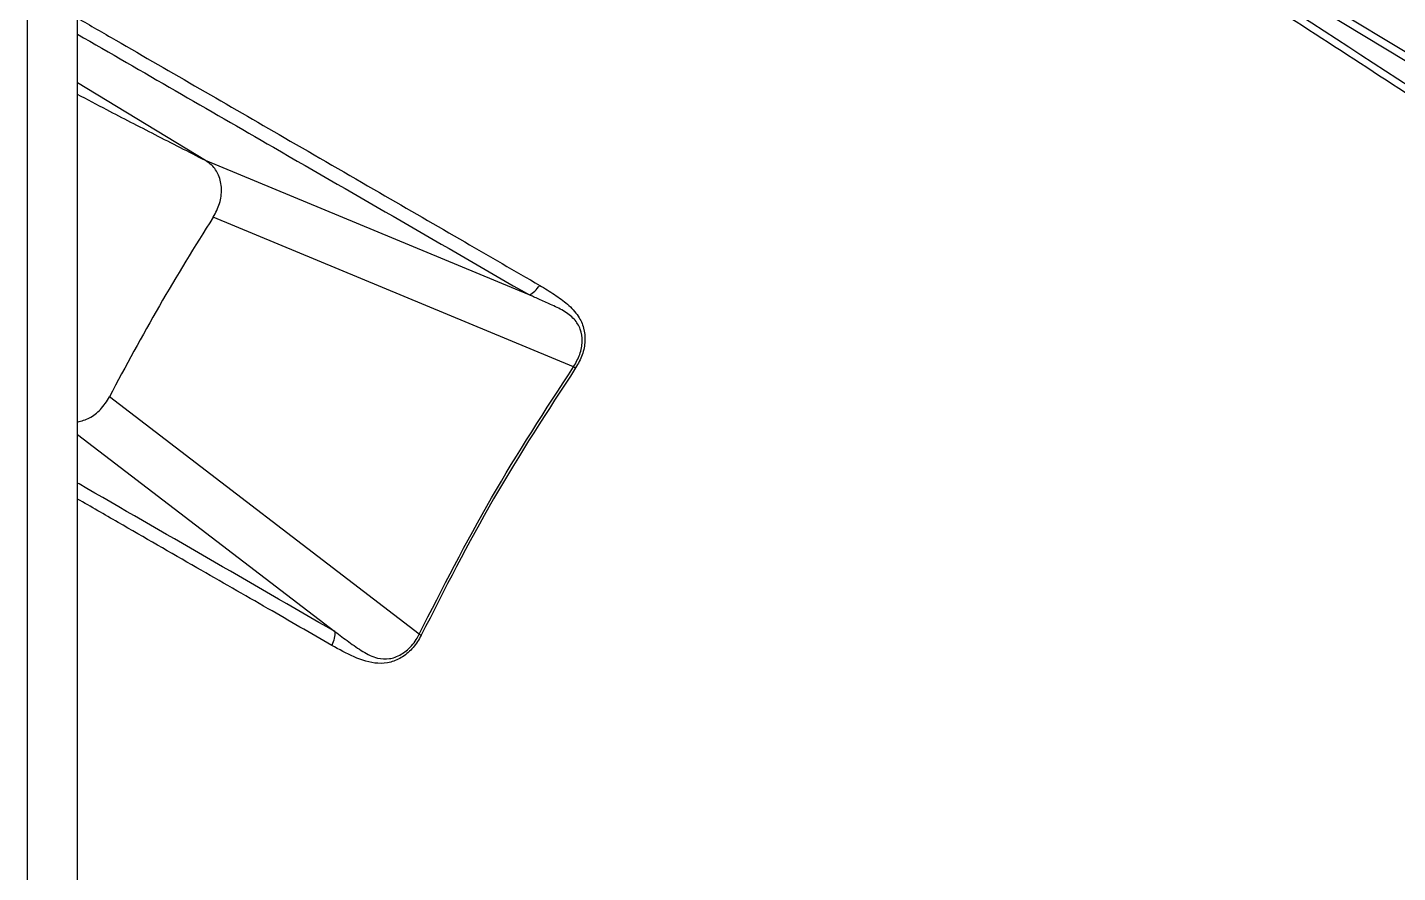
# Model space of a CAD drawing. Extents: x 8 to 113, y 1 to 87.
# Drawn here: x 77.362 to 80.997, y 7.748 to 9.99 of the extents above; entities that cross this region are included whole.
import ezdxf

# ---------------------------------------------------------------- set-up
doc = ezdxf.new("R2010")
doc.units = 0
doc.header["$MEASUREMENT"] = 0
doc.layers.add('OBJECT', color=7, linetype='CONTINUOUS')

msp = doc.modelspace()

# ---------------------------------------------------------------- linework, layer by layer
at = {"layer": 'OBJECT'}
for p, q in [((77.4947, 5.7086), (77.4947, 13.0351)), ((77.3618, 5.6319), (77.3618, 12.9584)), ((83.072, 8.6573), (80.0665, 10.4765)), ((83.0823, 8.6749), (80.0768, 10.4941)), ((77.8346, 9.6367), (77.4947, 9.843)), ((78.6932, 9.2804), (77.8346, 9.6367)), ((78.8108, 9.09), (77.8548, 9.4865)), ((78.4012, 8.3806), (77.5798, 9.0102)), ((77.4947, 8.9103), (78.1776, 8.3872)), ((78.1776, 8.3872), (78.1776, 8.3871)), ((78.4012, 8.3806), (78.4066, 8.3776))]:
    msp.add_line(p, q, dxfattribs=at)
msp.add_arc((82.9405, 6.2327), 6.0375, 147.38935, 152.61065, dxfattribs=at)
for points, knots in [([(78.6146, 11.3161), (78.9632, 11.1124), (79.6604, 10.7052), (80.7043, 10.049), (81.7459, 9.3633), (82.4371, 8.8771), (82.7826, 8.6341)], [0, 0, 0, 0, 0.25003, 0.500058, 0.750055, 1, 1, 1, 1]), ([(82.7715, 8.6172), (82.6072, 8.7337), (82.2729, 8.9705), (81.762, 9.3216), (81.2335, 9.676), (80.7032, 10.022), (80.1757, 10.357), (79.6554, 10.6782), (79.1313, 10.9933), (78.7806, 11.1965), (78.6046, 11.2984)], [0, 0, 0, 0, 0.118989, 0.241992, 0.369009, 0.500039, 0.623805, 0.748387, 0.873785, 1, 1, 1, 1]), ([(77.4947, 10.0149), (77.5285, 9.9954), (77.6364, 9.9331), (77.8192, 9.8275), (78.0523, 9.6927), (78.2865, 9.5572), (78.5124, 9.4264), (78.6545, 9.3442), (78.7209, 9.3057)], [0, 0, 0, 0, 0.083773, 0.267021, 0.450258, 0.655967, 0.839215, 1, 1, 1, 1]), ([(77.4947, 9.9722), (77.6674, 9.8725), (78.0628, 9.6442), (78.4662, 9.4114), (78.6933, 9.2804)], [0, 0, 0, 0, 0.436927, 1, 1, 1, 1]), ([(77.8346, 9.6367), (77.7899, 9.6595), (77.7022, 9.7042), (77.5888, 9.7625), (77.5205, 9.7987), (77.4947, 9.8124)], [0, 0, 0, 0, 0.391861, 0.76998, 1, 1, 1, 1]), ([(77.8548, 9.4865), (77.8611, 9.4986), (77.8736, 9.5228), (77.8786, 9.5624), (77.8713, 9.598), (77.8546, 9.623), (77.8402, 9.6329), (77.8346, 9.6367)], [0, 0, 0, 0, 0.217936, 0.435232, 0.661573, 0.868603, 1, 1, 1, 1]), ([(78.6933, 9.2803), (78.6982, 9.2834), (78.708, 9.2894), (78.7166, 9.3003), (78.7209, 9.3057)], [0, 0, 0, 0, 0.500003, 1, 1, 1, 1]), ([(78.7209, 9.3057), (78.7342, 9.2978), (78.7597, 9.2825), (78.7953, 9.2565), (78.823, 9.2276), (78.839, 9.1937), (78.8424, 9.1583), (78.8355, 9.1212), (78.8226, 9.0983), (78.8161, 9.0868)], [0, 0, 0, 0, 0.175155, 0.335953, 0.499736, 0.628069, 0.749937, 0.875049, 1, 1, 1, 1]), ([(78.8108, 9.09), (78.8169, 9.1007), (78.8291, 9.1222), (78.8352, 9.1573), (78.8303, 9.1902), (78.8128, 9.2185), (78.7841, 9.2391), (78.7512, 9.255), (78.7243, 9.2669), (78.7054, 9.2751), (78.697, 9.2787), (78.6933, 9.2803)], [0, 0, 0, 0, 0.123067, 0.246585, 0.369053, 0.491538, 0.630311, 0.772463, 0.899411, 0.955665, 1, 1, 1, 1]), ([(78.4012, 8.3806), (78.4631, 8.5024), (78.5868, 8.7463), (78.7361, 8.9754), (78.8108, 9.09)], [0, 0, 0, 0, 0.499779, 1, 1, 1, 1]), ([(78.8108, 9.09), (78.8117, 9.0894), (78.8135, 9.0883), (78.8153, 9.0873), (78.8161, 9.0868)], [0, 0, 0, 0, 0.500001, 1, 1, 1, 1]), ([(78.8161, 9.0868), (78.7415, 8.9723), (78.5923, 8.7432), (78.4685, 8.4994), (78.4066, 8.3776)], [0, 0, 0, 0, 0.500003, 1, 1, 1, 1]), ([(77.4947, 8.9432), (77.5055, 8.9461), (77.5272, 8.9519), (77.5576, 8.9758), (77.5722, 8.9984), (77.5798, 9.0102)], [0, 0, 0, 0, 0.320872, 0.646441, 1, 1, 1, 1]), ([(78.1776, 8.3871), (77.9499, 8.5186), (77.7208, 8.6509), (77.4961, 8.7806), (77.4947, 8.7815)], [0, 0, 0, 0, 0.9937749, 1, 1, 1, 1]), ([(78.1694, 8.3506), (78.113, 8.3831), (77.9933, 8.452), (77.8043, 8.5607), (77.6358, 8.6577), (77.5306, 8.7183), (77.4947, 8.739)], [0, 0, 0, 0, 0.249548, 0.52926, 0.839137, 1, 1, 1, 1]), ([(78.1776, 8.3871), (78.1775, 8.3814), (78.1771, 8.3699), (78.172, 8.357), (78.1694, 8.3506)], [0, 0, 0, 0, 0.499993, 1, 1, 1, 1]), ([(78.4066, 8.3776), (78.3999, 8.3662), (78.3865, 8.3436), (78.3578, 8.3192), (78.3254, 8.3043), (78.2803, 8.3006), (78.2273, 8.3185), (78.1887, 8.3399), (78.1694, 8.3506)], [0, 0, 0, 0, 0.125023, 0.25026, 0.372599, 0.500558, 0.750171, 1, 1, 1, 1]), ([(78.1776, 8.3871), (78.1898, 8.378), (78.2143, 8.3598), (78.251, 8.3338), (78.2868, 8.3151), (78.3168, 8.3136), (78.338, 8.319), (78.3528, 8.3261), (78.3675, 8.3365), (78.3811, 8.3495), (78.3929, 8.3647), (78.3987, 8.3758), (78.4012, 8.3806)], [0, 0, 0, 0, 0.167655, 0.336418, 0.499288, 0.624454, 0.681335, 0.749951, 0.805261, 0.875044, 0.945879, 1, 1, 1, 1])]:
    msp.add_open_spline(points, degree=3, knots=knots, dxfattribs=at)

doc.saveas('drawing.dxf')
